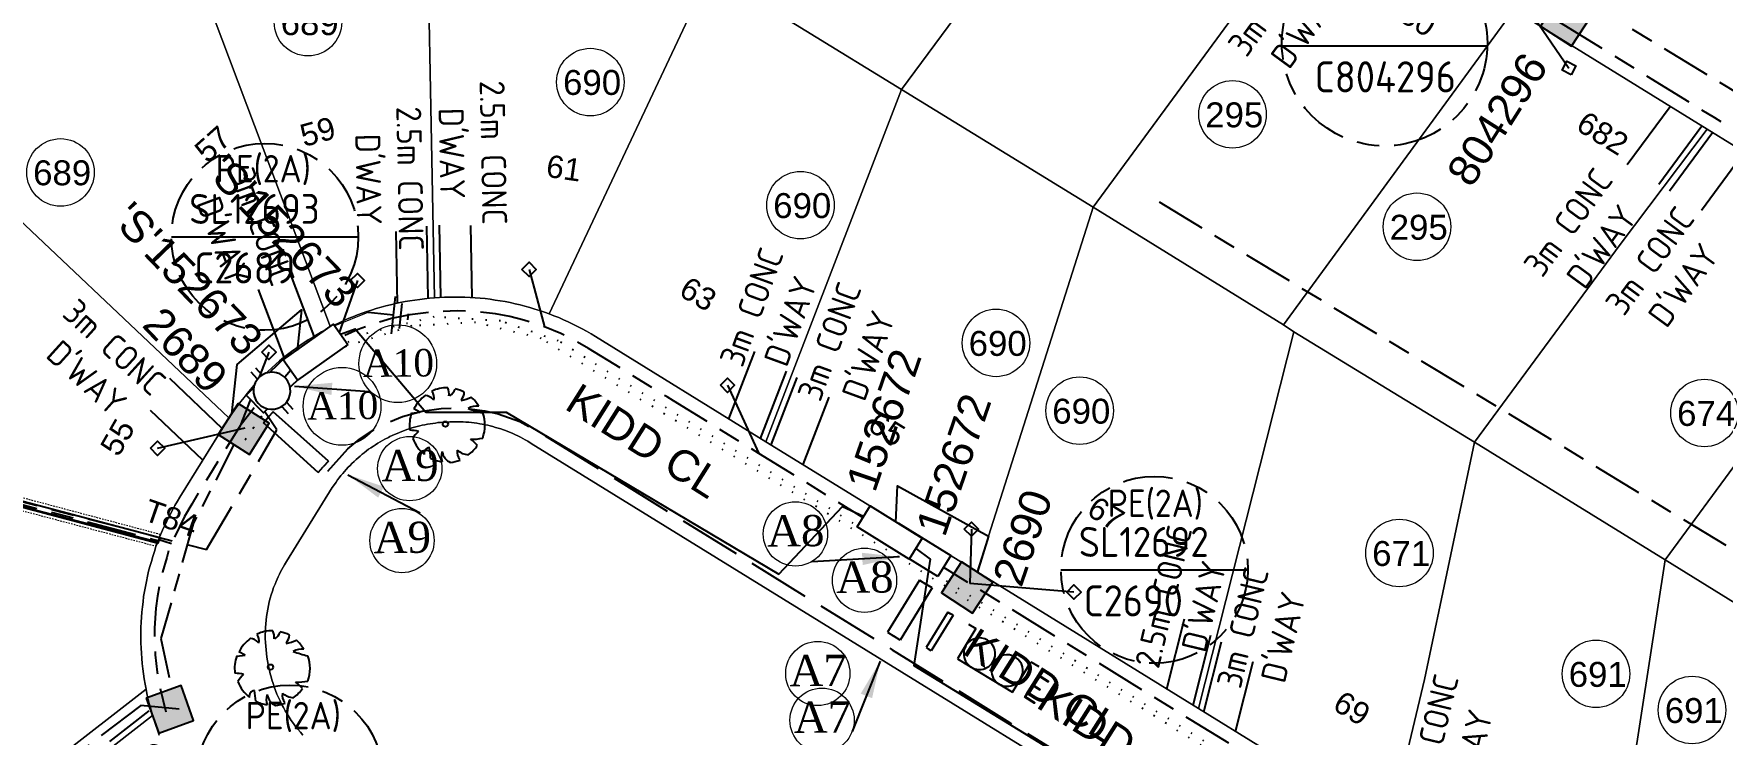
# Model space of a CAD drawing. Header units: metres. Extents: x 298351 to 299301, y 6265099 to 6266102.
# Drawn here: x 298678.4 to 298813.9, y 6265547.7 to 6265603.9 of the extents above; entities that cross this region are included whole.
import ezdxf
from ezdxf.enums import TextEntityAlignment as Align

# ---------------------------------------------------------------- set-up
doc = ezdxf.new("R2010")
doc.units = ezdxf.units.M
for name, pattern in [('Cable Exist UG', [8.2, 4, -1.2, 1.8, -1.2]), ('Cable Remove', [2, 0, -2]), ('HIDDEN', [0.375, 0.25, -0.125]), ('HIDDEN2', [0.1875, 0.125, -0.0625]), ('IE Trench LV', [6.5, 5, -1.5]), ('IECLCHAINA', [8.2, 4, -1.2, 1.8, -1.2])]:
    doc.linetypes.add(name, pattern=pattern)
doc.layers.get('0').update_dxf_attribs({"color": 6})
for name, color, linetype, lineweight in [('Cadastre Land Parcels_SP_EXT', 9, 'Continuous', 5), ('Cadastre Other Property_SP_EXT', 9, 'HIDDEN', 5), ('Cadastre Roads_SP_EXT', 9, 'Continuous', 5)]:
    doc.layers.add(name, color=color, linetype=linetype, lineweight=lineweight)
for name, color, linetype in [('Duct_SP_NEW', 2, 'Continuous'), ('Equip_LV_NEW', 2, 'Continuous'), ('Mains_HV_EXT', 7, 'Continuous'), ('Mains_LV_EXT', 7, 'Continuous'), ('Mains_LV_New_T8', 2, 'Continuous'), ('Mains_LV_NEW_T84', 2, 'Continuous'), ('Mains_SL_EXT', 7, 'Continuous'), ('Notes_HV_MISC', 7, 'Continuous'), ('Notes_LV_MISC', 7, 'Continuous'), ('NOTES_SL_EXT', 7, 'Continuous'), ('Notes_SL_MISC', 7, 'Continuous'), ('Notes_SP_EXT', 7, 'Continuous'), ('Notes_SP_MISC', 7, 'Continuous'), ('Services_SP_EXT', 7, 'Continuous'), ('SupportsUG_SP_LV_SL_EXT', 7, 'Continuous'), ('Trench_SP_NEW', 2, 'Continuous'), ('UG_Details_SP_MISC', 7, 'Continuous')]:
    doc.layers.add(name, color=color, linetype=linetype)
doc.layers.add('Features_HIDE', color=1, linetype='Continuous', plot=False)
doc.layers.get('0').freeze()
doc.layers.get('Features_HIDE').off()
doc.styles.add('COLUMN_LABEL', font='arial.ttf')
doc.styles.add('iecISOCP', font='isocp.shx')
doc.styles.add('iecNAME', font='times.ttf')
doc.styles.add('iecRoadName', font='arial.ttf', dxfattribs={"height": 3.5})
doc.styles.add('POLE_LABEL', font='arial.ttf')
doc.styles.get("Standard").update_dxf_attribs({"font": 'arial.ttf'})
doc.linetypes.add('IECLCABS1', pattern='A,7,-0.5,["/",Standard,S=1.5,R=0,X=0.2,Y=-0.7],-1.8', length=9.3)
doc.linetypes.add('IECLCABX1', pattern='A,7,-0.25,["x",Standard,S=2,R=0,X=0.2,Y=-0.8],-2.1', length=9.35)
doc.dimstyles.new('UGT1', dxfattribs={"dimtxt": 2.5, "dimasz": 2, "dimexe": 1.25, "dimexo": 0.625, "dimgap": 1, "dimtad": 1, "dimjust": 1, "dimlfac": 1000, "dimtxsty": 'iecISOCP', "dimblk1": 'M05', "dimblk2": 'NONE', "dimsah": 1, "dimcen": 0, "dimse1": 1, "dimse2": 1, "dimadec": 0, "dimazin": 0, "dimtfac": 1, "dimtmove": 0, "dimatfit": 3, "dimfxl": 1, "dimarcsym": 0})

# ---------------------------------------------------------------- blocks, each defined once
blk = doc.blocks.new('COLUMN_EXT')
blk.add_hatch(color=256).paths.add_polyline_path([(-1.49, 1.48), (-1.49, -1.49), (1.48, -1.49), (1.48, 1.48)])
blk.add_lwpolyline([(-1.49, -1.49), (1.48, -1.49), (1.48, 1.48), (-1.49, 1.48)], close=True)
for tag, height, style, flags, p in [('ASSET_NUM', 2.5, 'COLUMN_LABEL', 8, (2, 2)), ('STRUCTURE_PLANT_NUMBER', 0.2, 'POLE_LABEL', 9, (1.81, 0.03)), ('STREET_CODE', 0.2, 'COLUMN_LABEL', 9, (1.81, -0.2))]:
    blk.add_attdef(tag, text='', height=height, dxfattribs=dict(style=style, flags=flags)).set_placement(p, align=Align.MIDDLE_LEFT)
at = {"flags": 9}
for tag, p in [('COLUMN_TYPE', (1.81, -0.4)), ('OWNED_BY', (1.81, -0.6)), ('STATE', (1.81, -0.8)), ('USAGE', (1.81, -1)), ('LEGEND', (1.81, -1.2)), ('LOCATION', (1.81, -1.4)), ('STREETNAME', (1.81, -1.6)), ('SUBURB', (1.81, -1.8)), ('NOTES', (1.81, -2))]:
    blk.add_attdef(tag, text='', height=0.2, dxfattribs=at).set_placement(p, align=Align.MIDDLE_LEFT)
at = {"flags": 1}
blk.add_attdef('Z', (1.81, -2.35), '', height=0.2, dxfattribs=at)
blk = doc.blocks.new('CCP_EXT')
at = {"flags": 9}
for tag, p in [('LEGEND', (0, -1.4)), ('STATE', (0, -1.8)), ('LIFE_SUPPORT', (0, -1.6)), ('NOTES', (0, -2))]:
    blk.add_attdef(tag, text='', height=0.2, dxfattribs=at).set_placement(p, align=Align.MIDDLE_LEFT)
blk.add_wipeout([(0, 0.57), (0.57, 0), (0, -0.57), (-0.57, 0)])
blk.add_lwpolyline([(-0.57, 0), (0, 0.57), (0.57, 0), (0, -0.57), (-0.57, 0)])
at = {"flags": 1}
blk.add_attdef('Z', (0, 0), '', height=0.2, dxfattribs=at)
at = {"flags": 9}
for tag, p in [('CCP_TYPE', (0, 0)), ('CONSTRUCTED_VOLTAGE', (0, -0.2)), ('OPERATING_VOLTAGE', (0, -0.6)), ('ORIENTATION', (0, -0.8)), ('OWNED_BY', (0, -1)), ('NO_PHASES', (0, -0.4)), ('USAGE', (0, -1.2))]:
    blk.add_attdef(tag, text='', height=0.2, dxfattribs=at).set_placement(p, align=Align.MIDDLE_LEFT)
blk = doc.blocks.new('d2212')
at = {"layer": 'Notes_SP_EXT', "color": 1}
for p, q in [((298848.042, 6265874.283), (298848.502, 6265874.285)), ((298848.507, 6265874.285), (298848.511, 6265872.388)), ((298851.946, 6265873.521), (298851.942, 6265874.293)), ((298851.943, 6265874.293), (298852.443, 6265874.295)), ((298851.951, 6265872.396), (298851.946, 6265873.521)), ((298848.511, 6265872.384), (298851.951, 6265872.392))]:
    blk.add_line(p, q, dxfattribs=at)
for points in [[(298848.522, 6265873.233, 1), (298850.21, 6265873.23, 1)], [(298850.257, 6265873.233, 1), (298851.944, 6265873.23, 1)]]:
    blk.add_lwpolyline(points, format="xyb", close=True, dxfattribs=at)
at = {"layer": 'Notes_SP_MISC', "linetype": 'Continuous', "insert": (298852.94, 6265873.193), "char_height": 1.5, "width": 1.93709, "attachment_point": 5, "rotation": 358.65917, "style": 'iecISOCP'}
blk.add_mtext('E', dxfattribs=at)
blk = doc.blocks.new('PILLAR_NEW')
for tag, height, flags, p in [('ASSET_NUM', 2.5, 8, (2, 4)), ('STREET_CODE', 0.2, 9, (1.5, 2))]:
    blk.add_attdef(tag, text='', height=height, dxfattribs=dict(flags=flags)).set_placement(p, align=Align.MIDDLE_LEFT)
blk.add_wipeout([(-2.47, 0.99), (2.47, 0.99), (2.47, -0.99), (-2.47, -0.99)])
at = {"lineweight": -3}
blk.add_lwpolyline([(-2.47, 0.99), (2.47, 0.99), (2.47, -0.99), (-2.47, -0.99)], close=True, dxfattribs=at)
for tag, flags, p in [('OWNED_BY', 9, (1.5, 1.8)), ('OPERATED_BY', 9, (1.5, 1.6)), ('MAINTAINED_BY', 9, (1.5, 1.4)), ('STATE', 9, (1.5, 1.2)), ('SUPPORT_TYPE', 9, (1.5, 1)), ('SUBURB', 9, (1.5, 0.2)), ('STREETNAME', 9, (1.5, 0)), ('USAGE', 9, (1.5, 0.8)), ('LEGEND', 9, (1.5, 0.6)), ('PARENT', 9, (1.5, 0.4)), ('Z', 1, (1.5, -0.6)), ('LOCATION', 9, (1.5, -0.2)), ('NOTES', 9, (1.5, -0.4))]:
    blk.add_attdef(tag, text='', height=0.2, dxfattribs=dict(flags=flags)).set_placement(p, align=Align.MIDDLE_LEFT)
blk = doc.blocks.new('tre1')
at = {"color": 8}
for p, q in [((355.63, 363.12), (356.3, 363.2)), ((356.3, 363.2), (355.8, 363.46)), ((355.8, 363.46), (355.8, 363.46))]:
    blk.add_line(p, q, dxfattribs=at)
blk.add_circle((358.35, 362.23), 0.217, dxfattribs=at)
for centre, radius, start, end in [((358.5, 362.13), 2.99, 126.0751, 153.6245), ((356.53, 363.29), 1.27, 48.5203, 80.5151), ((358.5, 362.13), 3.02, 89.3321, 114.3856), ((356.7, 364.37), 0.737, 343.6555, 39.76), ((357.56, 364.65), 1.09, 352.0775, 26.6128), ((358.07, 365.45), 1.14, 304.1868, 338.5411), ((358.5, 362.13), 3.01, 62.8767, 77.7021), ((359, 364.81), 0.871, 315.8454, 359.7651), ((357.16, 373.04), 9.25, 285.4397, 290.7099), ((358.5, 362.13), 2.97, 31.4098, 49.4752), ((358.5, 362.13), 3.04, 160.8426, 187.275), ((360.88, 362.36), 1.32, 83.5323, 121.6544), ((363.98, 373.96), 11.14, 250.0865, 256.3451), ((358.5, 362.13), 3.03, 340.3307, 19.43), ((355.09, 356.77), 4.99, 77.3728, 85.4649), ((358.52, 359.28), 3.33, 134.7782, 147.3315), ((358.5, 362.13), 2.97, 200.8103, 231.4392), ((357.13, 359.86), 0.494, 97.741, 188.8107), ((350.89, 359.16), 6.28, 2.9465, 10.9238), ((360.22, 359.98), 0.927, 170.6314, 220.6278), ((360.39, 361.44), 1.7, 230.4582, 263.1093), ((358.5, 362.13), 2.91, 305.394, 326.2464), ((360.58, 364.74), 3.72, 266.7455, 282.0146), ((358.55, 358.53), 3.09, 39.6536, 53.993), ((358.5, 362.13), 2.96, 243.1498, 261.8356), ((359.26, 359.6), 1.25, 160.6009, 199.3991), ((359.12, 360.09), 1.01, 186.1912, 248.4952), ((358.5, 362.13), 2.99, 274.7236, 290.3277)]:
    blk.add_arc(centre, radius, start, end, dxfattribs=at)
blk = doc.blocks.new('_None')
blk = doc.blocks.new('M05')
blk.add_hatch(color=256).paths.add_polyline_path([(-2, 0), (-0.701, -0.75), (-0.701, 0.75)])
at = {"color": 1}
blk.add_lwpolyline([(-0.701, 0.75), (-0.701, -0.75), (-2, 0)], close=True, dxfattribs=at)
blk = doc.blocks.new('LV_UG_LINKS_OPEN_EXT')
for p, q in [((-0.25, 1.47), (-0.25, 2.22)), ((0.25, 1.47), (0.25, 2.22)), ((-0.25, -1.47), (-0.25, -2.22)), ((0.25, -1.47), (0.25, -2.22))]:
    blk.add_line(p, q)
at = {"flags": 9}
for tag, p in [('ACTUAL_STATUS', (0, 0)), ('CONSTRUCTED_VOLTAGE', (0, -0.2)), ('OPERATING_VOLTAGE', (0, -0.6)), ('ORIENTATION', (0, -0.8)), ('STATE', (0, -1)), ('SWITCH_TYPE', (0, -1.2)), ('NO_PHASES', (0, -0.4)), ('USAGE', (0, -1.4)), ('NOTES', (0, -1.6))]:
    blk.add_attdef(tag, text='', height=0.2, dxfattribs=at).set_placement(p, align=Align.MIDDLE_LEFT)
at = {"flags": 1}
blk.add_attdef('Z', (0, 0), '', height=0.2, dxfattribs=at)
blk.add_wipeout([(-0.25, 1.47), (-0.43, 1.43), (-0.61, 1.36), (-0.77, 1.28), (-0.93, 1.17), (-1.07, 1.05), (-1.19, 0.9), (-1.29, 0.75), (-1.38, 0.58), (-1.44, 0.4), (-1.48, 0.22), (-1.49, 0.03), (-1.49, -0.16), (-1.45, -0.34), (-1.4, -0.52), (-1.32, -0.69), (-1.23, -0.85), (-1.11, -1), (-0.98, -1.13), (-0.83, -1.24), (-0.66, -1.34), (-0.49, -1.41), (-0.31, -1.46), (-0.13, -1.49), (0.06, -1.49), (0.25, -1.47), (0.43, -1.43), (0.61, -1.36), (0.77, -1.28), (0.93, -1.17), (1.07, -1.05), (1.19, -0.9), (1.29, -0.75), (1.38, -0.58), (1.44, -0.4), (1.48, -0.22), (1.49, -0.03), (1.49, 0.16), (1.45, 0.34), (1.4, 0.52), (1.32, 0.69), (1.23, 0.85), (1.11, 1), (0.98, 1.13), (0.83, 1.24), (0.66, 1.34), (0.49, 1.41), (0.31, 1.46), (0.13, 1.49), (-0.06, 1.49)])
blk.add_lwpolyline([(0, -1.49, 1), (0, 1.49, 1)], format="xyb", close=True)
blk = doc.blocks.new('Earth')
for p, q in [((170.11, 339.38), (170.11, 341.42)), ((168.61, 339.38), (171.61, 339.38)), ((169.11, 338.78), (171.11, 338.78)), ((169.86, 338.18), (170.36, 338.18))]:
    blk.add_line(p, q)

msp = doc.modelspace()

# ---------------------------------------------------------------- linework, layer by layer
at = {"layer": 'Cadastre Land Parcels_SP_EXT', "linetype": 'Continuous'}
for points in [[(298766.69, 6265624.64), (298751.32, 6265634.11), (298732.69, 6265608.89), (298748.04, 6265599.43), (298766.69, 6265624.64)], [(298781.96, 6265615.22), (298766.69, 6265624.64), (298748.04, 6265599.43), (298763.43, 6265589.99), (298781.96, 6265615.22)], [(298797.2, 6265605.82), (298781.96, 6265615.22), (298763.43, 6265589.99), (298778.72, 6265580.54), (298797.2, 6265605.82)], [(298748.04, 6265599.43), (298732.69, 6265608.89), (298719.76, 6265581.43), (298720.15, 6265581.28), (298720.53, 6265581.13), (298720.92, 6265580.96), (298721.29, 6265580.79), (298721.67, 6265580.61), (298722.04, 6265580.42), (298722.41, 6265580.23), (298722.77, 6265580.03), (298723.13, 6265579.82), (298723.49, 6265579.61), (298737.17, 6265571.17), (298748.04, 6265599.43)], [(298805.75, 6265587.01), (298812.72, 6265596.25), (298797.2, 6265605.82), (298778.72, 6265580.54), (298779.54, 6265579.98), (298794.05, 6265571.14), (298805.75, 6265587.01)], [(298763.43, 6265589.99), (298748.04, 6265599.43), (298737.17, 6265571.17), (298754.12, 6265560.72), (298763.43, 6265589.99)], [(298827.89, 6265586.89), (298812.72, 6265596.25), (298805.75, 6265587.01), (298794.05, 6265571.14), (298809.36, 6265561.7), (298827.89, 6265586.89)], [(298688.49, 6265563.52), (298688.65, 6265563.89), (298688.81, 6265564.25), (298688.98, 6265564.62), (298689.15, 6265564.98), (298689.33, 6265565.33), (298689.52, 6265565.69), (298689.72, 6265566.04), (298689.92, 6265566.39), (298690.12, 6265566.73), (298693.7, 6265572.51), (298693.88, 6265572.8), (298694.06, 6265573.08), (298671.73, 6265594.16), (298668.56, 6265588.95), (298657.59, 6265571.17), (298688.35, 6265563.14), (298688.49, 6265563.52)], [(298779.54, 6265579.98), (298778.72, 6265580.54), (298763.43, 6265589.99), (298754.12, 6265560.72), (298771.89, 6265549.75), (298779.54, 6265579.98)], [(298843.16, 6265577.46), (298827.89, 6265586.89), (298809.36, 6265561.7), (298824.74, 6265552.17), (298843.16, 6265577.46)], [(298790.04, 6265552.1), (298794.05, 6265571.14), (298779.54, 6265579.98), (298771.89, 6265549.75), (298787.21, 6265540.3), (298790.04, 6265552.1)], [(298806.79, 6265545.05), (298809.36, 6265561.7), (298794.05, 6265571.14), (298790.04, 6265552.1), (298787.21, 6265540.3), (298798.9, 6265533.09), (298804.5, 6265529.63), (298806.79, 6265545.05)], [(298822.99, 6265535.15), (298824.74, 6265552.17), (298809.36, 6265561.7), (298806.79, 6265545.05), (298804.5, 6265529.63), (298816.77, 6265522.07), (298821.14, 6265519.37), (298822.99, 6265535.15)]]:
    msp.add_lwpolyline(points, close=True, dxfattribs=at)
for points in [[(298687.39, 6265619.71), (298702.21, 6265580.37), (298702.56, 6265580.55), (298702.56, 6265580.55), (298702.92, 6265580.72), (298703.28, 6265580.89), (298703.64, 6265581.05), (298704.01, 6265581.2), (298704.38, 6265581.34), (298704.75, 6265581.48), (298705.13, 6265581.61), (298705.5, 6265581.74), (298705.88, 6265581.86), (298706.27, 6265581.97), (298706.65, 6265582.07), (298707.03, 6265582.16), (298707.42, 6265582.25), (298707.81, 6265582.34), (298708.2, 6265582.41), (298708.59, 6265582.48), (298708.98, 6265582.54), (298709.38, 6265582.59), (298709.77, 6265582.64), (298710.17, 6265582.68), (298710.56, 6265582.71), (298709.79, 6265623.04)], [(298709.79, 6265623.04), (298710.56, 6265582.71), (298710.97, 6265582.74), (298711.37, 6265582.76), (298711.78, 6265582.77), (298712.19, 6265582.78), (298712.6, 6265582.77), (298713, 6265582.76), (298713.41, 6265582.74), (298713.82, 6265582.72), (298714.22, 6265582.69), (298714.63, 6265582.65), (298715.03, 6265582.6), (298715.43, 6265582.54), (298715.84, 6265582.48), (298716.24, 6265582.41), (298716.64, 6265582.33), (298717.03, 6265582.24), (298717.43, 6265582.15), (298717.82, 6265582.05), (298718.22, 6265581.94), (298718.61, 6265581.82), (298718.99, 6265581.7), (298719.38, 6265581.57), (298719.76, 6265581.43), (298732.69, 6265608.89)], [(298671.73, 6265594.16), (298694.06, 6265573.08), (298694.29, 6265573.42), (298694.29, 6265573.42), (298694.53, 6265573.76), (298694.77, 6265574.09), (298695.02, 6265574.41), (298695.27, 6265574.73), (298695.53, 6265575.05), (298695.8, 6265575.36), (298696.07, 6265575.67), (298696.35, 6265575.97), (298696.63, 6265576.26), (298696.92, 6265576.55), (298697.21, 6265576.84), (298697.51, 6265577.11), (298697.82, 6265577.39), (298698.13, 6265577.65), (298698.44, 6265577.92), (298698.76, 6265578.17), (298699.09, 6265578.42), (298699.42, 6265578.66), (298699.75, 6265578.9), (298700.09, 6265579.13), (298700.43, 6265579.35), (298700.78, 6265579.57), (298701.13, 6265579.78), (298701.49, 6265579.99), (298701.84, 6265580.18), (298702.21, 6265580.37), (298687.39, 6265619.71)], [(298793.97, 6265524.38), (298718.33, 6265571.04), (298718.05, 6265571.21), (298717.85, 6265571.33), (298717.66, 6265571.43), (298717.47, 6265571.53), (298717.26, 6265571.63), (298717.07, 6265571.73), (298716.86, 6265571.82), (298716.65, 6265571.91), (298716.44, 6265571.99), (298716.25, 6265572.07), (298716.1, 6265572.13), (298715.88, 6265572.2), (298715.68, 6265572.26), (298715.47, 6265572.32), (298715.25, 6265572.38), (298715.03, 6265572.44), (298714.83, 6265572.49), (298714.62, 6265572.53), (298714.39, 6265572.58), (298714.19, 6265572.61), (298713.97, 6265572.65), (298713.75, 6265572.68), (298713.54, 6265572.7), (298713.32, 6265572.73), (298713.08, 6265572.75), (298712.87, 6265572.76), (298712.66, 6265572.77), (298712.43, 6265572.77), (298712.22, 6265572.77), (298712, 6265572.77), (298711.78, 6265572.77), (298711.56, 6265572.75), (298711.35, 6265572.74), (298711.05, 6265572.72), (298710.84, 6265572.7), (298710.63, 6265572.67), (298710.42, 6265572.64), (298710.21, 6265572.61), (298710, 6265572.57), (298709.78, 6265572.53), (298709.58, 6265572.49), (298709.38, 6265572.44), (298709.16, 6265572.39), (298708.95, 6265572.33), (298708.75, 6265572.28), (298708.55, 6265572.21), (298708.35, 6265572.15), (298708.16, 6265572.08), (298707.95, 6265572), (298707.74, 6265571.92), (298707.55, 6265571.84), (298707.36, 6265571.76), (298707.16, 6265571.66), (298706.97, 6265571.58), (298706.86, 6265571.52), (298706.58, 6265571.37), (298706.38, 6265571.27), (298706.2, 6265571.16), (298706.01, 6265571.05), (298705.82, 6265570.93), (298705.65, 6265570.82), (298705.45, 6265570.68), (298705.27, 6265570.56), (298705.1, 6265570.43), (298704.92, 6265570.29), (298704.76, 6265570.16), (298704.58, 6265570.02), (298704.42, 6265569.87), (298704.26, 6265569.73), (298704.1, 6265569.58), (298703.93, 6265569.42), (298703.78, 6265569.27), (298703.63, 6265569.12), (298703.48, 6265568.95), (298703.34, 6265568.79), (298703.19, 6265568.62), (298703.05, 6265568.45), (298702.91, 6265568.27), (298702.78, 6265568.1), (298702.66, 6265567.93), (298702.53, 6265567.75), (298702.35, 6265567.49), (298698.68, 6265561.55), (298698.52, 6265561.29), (298698.41, 6265561.1), (298698.31, 6265560.91), (298698.21, 6265560.72), (298698.11, 6265560.53), (298698.01, 6265560.34), (298697.92, 6265560.14), (298697.84, 6265559.94), (298697.76, 6265559.75), (298697.64, 6265559.46), (298697.55, 6265559.18), (298697.46, 6265558.89), (298697.38, 6265558.61), (298697.3, 6265558.32), (298697.24, 6265558.03), (298697.18, 6265557.74), (298697.13, 6265557.44), (298697.08, 6265557.15), (298697.05, 6265556.85), (298697.02, 6265556.56), (298697, 6265556.26), (298696.99, 6265555.96), (298696.98, 6265555.66), (298696.98, 6265555.37), (298696.99, 6265555.07), (298697.01, 6265554.77), (298697.04, 6265554.47), (298697.07, 6265554.18), (298697.11, 6265553.88), (298697.16, 6265553.59), (298697.21, 6265553.3), (298697.26, 6265553.05), (298697.31, 6265552.8), (298697.37, 6265552.55), (298697.44, 6265552.3), (298697.51, 6265552.06), (298697.6, 6265551.77), (298697.7, 6265551.49), (298697.8, 6265551.2), (298697.91, 6265550.92), (298698.03, 6265550.65), (298698.16, 6265550.38), (298698.29, 6265550.11), (298698.43, 6265549.84), (298698.58, 6265549.58), (298698.73, 6265549.32), (298698.89, 6265549.06), (298699.06, 6265548.81), (298699.23, 6265548.57), (298699.41, 6265548.33), (298699.6, 6265548.09), (298699.79, 6265547.86), (298699.99, 6265547.63)], [(298665.4, 6265534.22), (298687.41, 6265551.32), (298687.33, 6265551.72), (298687.26, 6265552.13), (298687.2, 6265552.54), (298687.14, 6265552.95), (298687.1, 6265553.37), (298687.06, 6265553.78), (298687.03, 6265554.19), (298687, 6265554.6), (298686.99, 6265555.02), (298686.98, 6265555.43), (298686.98, 6265555.85), (298686.99, 6265556.26), (298687.01, 6265556.68), (298687.03, 6265557.09), (298687.07, 6265557.5), (298687.11, 6265557.92), (298687.16, 6265558.33), (298687.21, 6265558.74), (298687.28, 6265559.15), (298687.35, 6265559.56), (298687.43, 6265559.96), (298687.52, 6265560.37), (298687.61, 6265560.77), (298687.71, 6265561.17), (298687.83, 6265561.57), (298687.94, 6265561.97), (298688.07, 6265562.36), (298688.2, 6265562.75), (298688.35, 6265563.14), (298657.59, 6265571.17)], [(298734.59, 6265459.82), (298737.07, 6265475.81), (298722.64, 6265484.71), (298706.93, 6265494.4), (298691.66, 6265503.82), (298676.22, 6265513.35), (298668.32, 6265518.22), (298667.47, 6265533.28), (298687.93, 6265549.19), (298687.83, 6265549.54), (298687.73, 6265549.89), (298687.64, 6265550.25), (298687.56, 6265550.6), (298687.48, 6265550.96), (298687.41, 6265551.32), (298665.4, 6265534.22), (298666.38, 6265517.07), (298731.47, 6265476.9), (298734.26, 6265470.85), (298716.77, 6265358.31)], [(298688.46, 6265547.63), (298688.32, 6265548.01), (298688.18, 6265548.4), (298688.05, 6265548.79), (298687.93, 6265549.19), (298667.47, 6265533.28)]]:
    msp.add_lwpolyline(points, dxfattribs=at)
at = {"layer": 'Cadastre Land Parcels_SP_EXT'}
for centre in [(298700.4, 6265604.84), (298723.07, 6265600.03), (298774.62, 6265597.44), (298680.54, 6265592.78), (298739.94, 6265590.15), (298789.43, 6265588.42), (298755.64, 6265579.1), (298762.35, 6265573.66), (298812.51, 6265573.48), (298788.02, 6265562.24), (298803.8, 6265552.54), (298811.51, 6265549.64)]:
    msp.add_circle(centre, 2.71, dxfattribs=at)
at = {"layer": 'Duct_SP_NEW'}
for p, q in [((298696.82, 6265572.69), (298697.22, 6265573.14)), ((298697.62, 6265573.58), (298697.22, 6265573.14)), ((298702.04, 6265569.6), (298697.62, 6265573.58)), ((298701.23, 6265568.71), (298696.82, 6265572.69)), ((298701.23, 6265568.71), (298701.63, 6265569.15)), ((298702.04, 6265569.6), (298701.63, 6265569.15)), ((298750.52, 6265559.44), (298747.94, 6265555.25)), ((298746.92, 6265555.88), (298747.43, 6265555.56)), ((298747.94, 6265555.25), (298747.43, 6265555.56))]:
    msp.add_line(p, q, dxfattribs=at)
at = {"layer": 'Mains_SL_EXT', "linetype": 'Cable Exist UG'}
msp.add_lwpolyline([(298690.06, 6265549.71), (298686.98, 6265550), (298668.7, 6265536.14), (298666.84, 6265532.98)], dxfattribs=at)
at = {"layer": 'Notes_HV_MISC', "linetype": 'Cable Exist UG'}
msp.add_lwpolyline([(298768.73, 6265590.42), (298846.02, 6265543.6)], dxfattribs=at)
at = {"layer": 'Notes_LV_MISC', "lineweight": 0}
for centre in [(298708.57, 6265569.01), (298741.33, 6265552.57)]:
    msp.add_circle(centre, 2.58, dxfattribs=at)
at = {"layer": 'Notes_SL_MISC', "color": 7, "linetype": 'Continuous'}
for p, q in [((298778.66, 6265602.93), (298795.03, 6265602.93)), ((298760.85, 6265560.89), (298775.85, 6265560.89))]:
    msp.add_line(p, q, dxfattribs=at)
at = {"layer": 'Notes_SL_MISC', "color": 7, "linetype": 'IECLCHAINA'}
for centre, radius in [((298786.83, 6265603.16), 8.25), ((298698.95, 6265544.14), 7.5)]:
    msp.add_circle(centre, radius, dxfattribs=at)
at = {"layer": 'Notes_SP_EXT', "color": 7}
for p, q in [((298806.3, 6265593.41), (298809.74, 6265598.08)), ((298808.85, 6265591.84), (298812.29, 6265596.51)), ((298809.7, 6265591.31), (298813.14, 6265595.98)), ((298812.26, 6265589.74), (298815.7, 6265594.41)), ((298707.6, 6265582.25), (298707.48, 6265588.04)), ((298710.06, 6265582.68), (298709.94, 6265588.47)), ((298711.07, 6265582.74), (298710.95, 6265588.54)), ((298713.59, 6265582.73), (298713.47, 6265588.53)), ((298700.9, 6265579.64), (298698.84, 6265585.06)), ((298736.74, 6265571.43), (298738.83, 6265576.84)), ((298693.52, 6265572.24), (298689.32, 6265576.24)), ((298737.59, 6265570.91), (298739.68, 6265576.32)), ((298740.15, 6265569.33), (298742.23, 6265574.74)), ((298769.34, 6265551.33), (298770.76, 6265556.95)), ((298771.46, 6265550.02), (298772.89, 6265555.64)), ((298772.32, 6265549.49), (298773.74, 6265555.11)), ((298774.87, 6265547.92), (298776.29, 6265553.54))]:
    msp.add_line(p, q, dxfattribs=at)
at = {"layer": 'Notes_SP_EXT', "lineweight": 0}
for centre, radius in [((298707.61, 6265577.43), 3.12), ((298739.53, 6265563.77), 2.58), ((298707.95, 6265563.24), 2.58), ((298741.67, 6265548.82), 2.58)]:
    msp.add_circle(centre, radius, dxfattribs=at)
at = {"layer": 'UG_Details_SP_MISC'}
for p, q in [((298688.5, 6265563.45), (298688.44, 6265563.22)), ((298688.38, 6265562.99), (298688.44, 6265563.22)), ((298751.78, 6265557.5), (298750.02, 6265554.65)), ((298752.19, 6265557.25), (298750.43, 6265554.4)), ((298751.78, 6265557.5), (298751.98, 6265557.37)), ((298752.19, 6265557.25), (298751.98, 6265557.37)), ((298750.02, 6265554.65), (298750.22, 6265554.53)), ((298750.43, 6265554.4), (298750.22, 6265554.53))]:
    msp.add_line(p, q, dxfattribs=at)
at = {"layer": 'UG_Details_SP_MISC', "color": 7, "linetype": 'Cable Exist UG', "flags": 128}
for points in [[(298688.42, 6265563.33), (298689.45, 6265563)], [(298687.62, 6265549.58), (298677.39, 6265541.63), (298666.95, 6265533.51), (298667.76, 6265519.67)]]:
    msp.add_lwpolyline(points, dxfattribs=at)

# ---------------------------------------------------------------- block references
at = {"layer": 'Features_HIDE', "color": 7, "linetype": 'Cable Exist UG', "xscale": 1.5, "yscale": 1.5, "zscale": 1.5, "rotation": 328.7051916432081}
msp.add_blockref('d2212', (-4966432.15, -1532932.09), dxfattribs=at)
at = {"layer": 'Notes_SP_MISC', "lineweight": 0, "xscale": 0.9974999999976717, "yscale": 0.9974999999976717, "zscale": 0.9974999999976717}
for p in [(298353.98, 6265211.26), (298339.94, 6265191.76)]:
    msp.add_blockref('tre1', p, dxfattribs=at)
at = {"layer": 'SupportsUG_SP_LV_SL_EXT'}
ref = msp.add_blockref('COLUMN_EXT', (298801.41, 6265604.97), dxfattribs=dict(at, rotation=327.1410794416843))
ref.add_attrib('ASSET_NUM', '804296', dxfattribs={"layer": '0', "height": 2.5, "rotation": 57.6298, "style": 'COLUMN_LABEL'}).set_placement((298798.98, 6265601.97), align=Align.MIDDLE_RIGHT)
ref = msp.add_blockref('COLUMN_EXT', (298695.25, 6265572.19), dxfattribs=dict(at, rotation=237.4795055201471))
ref.add_attrib('ASSET_NUM', '2689', dxfattribs={"layer": '0', "height": 2.5, "rotation": 313.63, "style": 'COLUMN_LABEL'}).set_placement((298694.16, 6265576.58), align=Align.TOP_RIGHT)
ref = msp.add_blockref('COLUMN_EXT', (298753.31, 6265559.47), dxfattribs=dict(at, rotation=147.0723310996908))
ref.add_attrib('ASSET_NUM', '2690', dxfattribs={"layer": '0', "height": 2.5, "rotation": 70.8662, "style": 'COLUMN_LABEL'}).set_placement((298755.31, 6265560.22), align=Align.TOP_LEFT)
ref = msp.add_blockref('COLUMN_EXT', (298689.33, 6265549.69), dxfattribs=dict(at, rotation=289.9441139620089))
ref.add_attrib('ASSET_NUM', '237290', dxfattribs={"layer": '0', "height": 2.5, "rotation": 36.3044, "style": 'COLUMN_LABEL'}).set_placement((298688.38, 6265547.3), align=Align.TOP_RIGHT)

# ---------------------------------------------------------------- texts
at = {"layer": 'Cadastre Land Parcels_SP_EXT'}
for s, rotation, p in [('680', 328.3, (298786.66, 6265605.77)), ('59', 15.62, (298700.08, 6265594.81)), ('682', 328.3, (298802.08, 6265596.26)), ('57', 41.85, (298692.32, 6265593.45)), ('61', 351.69, (298719.44, 6265592.44)), ('63', 329.5, (298730.07, 6265582.96)), ('55', 60.1, (298685.19, 6265569.87)), ('65', 328.4, (298745.21, 6265572.16)), ('67', 328.4, (298762.81, 6265565.36)), ('69', 328.4, (298782.55, 6265549.75))]:
    msp.add_text(s, height=1.8, rotation=rotation, dxfattribs=at).set_placement(p)
for s, p in [('689', (298698.21, 6265603.8)), ('690', (298720.88, 6265599)), ('295', (298772.43, 6265596.4)), ('689', (298678.34, 6265591.75)), ('690', (298737.75, 6265589.12)), ('295', (298787.24, 6265587.38)), ('690', (298753.44, 6265578.06)), ('690', (298760.15, 6265572.62)), ('674', (298810.31, 6265572.44)), ('671', (298785.83, 6265561.2)), ('691', (298801.61, 6265551.5)), ('691', (298809.32, 6265548.6))]:
    msp.add_text(s, height=2, dxfattribs=at).set_placement(p)
at = {"layer": 'Cadastre Roads_SP_EXT', "color": 1}
for s, rotation, p in [('LUXFORD RD', 328.142, (298809.91, 6265612.75)), ('KIDD CL', 327.7136, (298720.9, 6265573.86))]:
    msp.add_text(s, height=2.5, rotation=rotation, dxfattribs=at).set_placement(p)
at = {"layer": 'Mains_LV_EXT'}
msp.add_text('T84', height=1.8, rotation=340.7334, dxfattribs=at).set_placement((298687.08, 6265564.91))
at = {"layer": 'Notes_LV_MISC', "style": 'iecNAME'}
for s, p in [('A9', (298706.3, 6265567.99)), ('A7', (298739.06, 6265551.54))]:
    msp.add_text(s, height=2.5, rotation=0.5671, dxfattribs=at).set_placement(p)
at = {"layer": 'Notes_LV_MISC', "color": 1}
msp.add_text('KIDD CL', height=2.5, rotation=327.7136, dxfattribs=at).set_placement((298752.83, 6265554.22))
at = {"layer": 'NOTES_SL_EXT', "char_height": 2.2, "width": 5.0547, "attachment_point": 1, "style": 'iecRoadName'}
for insert in [(298764.6, 6265567.33), (298695.4, 6265550.29)]:
    msp.add_mtext('{\\Fisocp|c0;PE(2A)}', dxfattribs=dict(at, insert=insert))
at = {"layer": 'Notes_SL_MISC', "color": 1}
msp.add_text('KIDD CL', height=2.5, rotation=327.7136, dxfattribs=at).set_placement((298758.75, 6265549.91))
at = {"layer": 'Notes_SL_MISC', "width": 13.6426, "attachment_point": 1, "style": 'iecRoadName'}
for s, insert, char_height in [('{\\Fisocp|c0;C804296}', (298781.21, 6265601.7), 2.5), ('{\\Fisocp|c0;SL12692}', (298762.28, 6265564.33), 2.4)]:
    msp.add_mtext(s, dxfattribs=dict(at, insert=insert, char_height=char_height))
at = {"layer": 'Notes_SP_EXT', "style": 'iecNAME'}
for s, height, p in [('A10', 2.2, (298704.81, 6265576.36)), ('A9', 2.5, (298705.68, 6265562.22)), ('A8', 2.5, (298737.26, 6265562.75)), ('A7', 2.5, (298739.4, 6265547.8))]:
    msp.add_text(s, height=height, rotation=0.5671, dxfattribs=at).set_placement(p)
at = {"layer": 'Notes_SP_EXT', "lineweight": 0, "char_height": 2, "width": 15.0675, "attachment_point": 5, "style": 'iecISOCP'}
for s, insert, rotation in [("3m CONC D'WAY", (298779.17, 6265605.48), 53.8084), ("2.5m CONC D'WAY", (298713.62, 6265594.34), 271.0512), ("2.5m CONC D'WAY", (298706.93, 6265592.26), 271.0512), ("3m CONC D'WAY", (298695.18, 6265587.85), 290.3965), ("3m CONC D'WAY", (298802.91, 6265587.8), 53.8084), ("3m CONC D'WAY", (298809.47, 6265584.71), 53.8084), ("3m CONC D'WAY", (298737.58, 6265581.41), 69.9434), ("3m CONC D'WAY", (298743.83, 6265578.65), 69.9434), ("3m CONC D'WAY", (298683.75, 6265577.52), 317.8139), ("2.5m CONC D'WAY", (298770.7, 6265558.34), 76.479), ("3m CONC D'WAY", (298777.07, 6265555.87), 76.479), ("2.5m CONC D'WAY", (298792.1, 6265546.42), 76.479)]:
    msp.add_mtext(s, dxfattribs=dict(at, insert=insert, rotation=rotation))

# ---------------------------------------------------------------- leaders
at = {"layer": 'Notes_SP_EXT', "lineweight": 0}
for points in [[(298703.61, 6265568.52), (298709.42, 6265565.46)], [(298746.34, 6265553.56), (298744.1, 6265547.92)]]:
    msp.add_leader(points, dimstyle='UGT1', override={"dimasz": 3, "dimgap": 1, "dimtad": 0}, dxfattribs=at)

# ---------------------------------------------------------------- next in the draw order: block references
at = {"layer": 'Services_SP_EXT', "rotation": 108.2974903809741}
msp.add_blockref('CCP_EXT', (298801.63, 6265601.16), dxfattribs=at)
at = {"layer": 'Services_SP_EXT'}
for p in [(298718.15, 6265585), (298704.37, 6265584.11), (298697.27, 6265578.35), (298734.08, 6265575.7), (298688.33, 6265570.64), (298753.66, 6265564.15), (298761.89, 6265559.11)]:
    msp.add_blockref('CCP_EXT', p, dxfattribs=at)

# ---------------------------------------------------------------- next in the draw order: linework, layer by layer
at = {"layer": 'Cadastre Other Property_SP_EXT', "linetype": 'HIDDEN2'}
msp.add_lwpolyline([(298688.18, 6265562.8), (298688.56, 6265563.72), (298659.04, 6265571.56), (298634.51, 6265593.58), (298633.96, 6265592.71), (298658.55, 6265570.65), (298688.18, 6265562.8)], close=True, dxfattribs=at)
at = {"layer": 'Cadastre Roads_SP_EXT', "linetype": 'Continuous'}
for points in [[(298688.62, 6265672.78), (298700.62, 6265665.37), (298720.67, 6265653.01), (298735.99, 6265643.56), (298751.32, 6265634.11), (298766.69, 6265624.64), (298781.96, 6265615.22), (298797.2, 6265605.82), (298812.72, 6265596.25), (298827.89, 6265586.89)], [(298787.21, 6265540.3), (298771.89, 6265549.75), (298754.12, 6265560.72), (298737.17, 6265571.17), (298723.49, 6265579.61), (298723.13, 6265579.82), (298722.77, 6265580.03), (298722.41, 6265580.23), (298722.04, 6265580.42), (298721.67, 6265580.61), (298721.29, 6265580.79), (298720.92, 6265580.96), (298720.53, 6265581.13), (298720.15, 6265581.28), (298719.76, 6265581.43), (298719.38, 6265581.57), (298718.99, 6265581.7), (298718.61, 6265581.82), (298718.22, 6265581.94), (298717.82, 6265582.05), (298717.43, 6265582.15), (298717.03, 6265582.24), (298716.64, 6265582.33), (298716.24, 6265582.41), (298715.84, 6265582.48), (298715.43, 6265582.54), (298715.03, 6265582.6), (298714.63, 6265582.65), (298714.22, 6265582.69), (298713.82, 6265582.72), (298713.41, 6265582.74), (298713, 6265582.76), (298712.6, 6265582.77), (298712.19, 6265582.78), (298711.78, 6265582.77), (298711.37, 6265582.76), (298710.97, 6265582.74), (298710.56, 6265582.71), (298710.17, 6265582.68), (298709.77, 6265582.64), (298709.38, 6265582.59), (298708.98, 6265582.54), (298708.59, 6265582.48), (298708.2, 6265582.41), (298707.81, 6265582.34), (298707.42, 6265582.25), (298707.03, 6265582.16), (298706.65, 6265582.07), (298706.27, 6265581.97), (298705.88, 6265581.86), (298705.5, 6265581.74), (298705.13, 6265581.61), (298704.75, 6265581.48), (298704.38, 6265581.34), (298704.01, 6265581.2), (298703.64, 6265581.05), (298703.28, 6265580.89), (298702.92, 6265580.72), (298702.56, 6265580.55), (298702.21, 6265580.37), (298701.84, 6265580.18), (298701.49, 6265579.99), (298701.13, 6265579.78), (298700.78, 6265579.57), (298700.43, 6265579.35), (298700.09, 6265579.13), (298699.75, 6265578.9), (298699.42, 6265578.66), (298699.09, 6265578.42), (298698.76, 6265578.17), (298698.44, 6265577.92), (298698.13, 6265577.65), (298697.82, 6265577.39), (298697.51, 6265577.11), (298697.21, 6265576.84), (298696.92, 6265576.55), (298696.63, 6265576.26), (298696.35, 6265575.97), (298696.07, 6265575.67), (298695.8, 6265575.36), (298695.53, 6265575.05), (298695.27, 6265574.73), (298695.02, 6265574.41), (298694.77, 6265574.09), (298694.53, 6265573.76), (298694.29, 6265573.42), (298694.06, 6265573.08), (298693.88, 6265572.8), (298693.7, 6265572.51), (298690.12, 6265566.73), (298689.92, 6265566.39), (298689.72, 6265566.04), (298689.52, 6265565.69), (298689.33, 6265565.33), (298689.15, 6265564.98), (298688.98, 6265564.62), (298688.81, 6265564.25), (298688.65, 6265563.89), (298688.49, 6265563.52), (298688.35, 6265563.14), (298688.2, 6265562.75), (298688.07, 6265562.36), (298687.94, 6265561.97), (298687.83, 6265561.57), (298687.71, 6265561.17), (298687.61, 6265560.77), (298687.52, 6265560.37), (298687.43, 6265559.96), (298687.35, 6265559.56), (298687.28, 6265559.15), (298687.21, 6265558.74), (298687.16, 6265558.33), (298687.11, 6265557.92), (298687.07, 6265557.5), (298687.03, 6265557.09), (298687.01, 6265556.68), (298686.99, 6265556.26), (298686.98, 6265555.85), (298686.98, 6265555.43), (298686.99, 6265555.02), (298687, 6265554.6), (298687.03, 6265554.19), (298687.06, 6265553.78), (298687.1, 6265553.37), (298687.14, 6265552.95), (298687.2, 6265552.54), (298687.26, 6265552.13), (298687.33, 6265551.72), (298687.41, 6265551.32), (298687.48, 6265550.96), (298687.56, 6265550.6), (298687.64, 6265550.25), (298687.73, 6265549.89), (298687.83, 6265549.54), (298687.93, 6265549.19), (298688.05, 6265548.79), (298688.18, 6265548.4), (298688.32, 6265548.01), (298688.46, 6265547.63)], [(298699.99, 6265547.63), (298699.79, 6265547.86), (298699.6, 6265548.09), (298699.41, 6265548.33), (298699.23, 6265548.57), (298699.06, 6265548.81), (298698.89, 6265549.06), (298698.73, 6265549.32), (298698.58, 6265549.58), (298698.43, 6265549.84), (298698.29, 6265550.11), (298698.16, 6265550.38), (298698.03, 6265550.65), (298697.91, 6265550.92), (298697.8, 6265551.2), (298697.7, 6265551.49), (298697.6, 6265551.77), (298697.51, 6265552.06), (298697.44, 6265552.3), (298697.37, 6265552.55), (298697.31, 6265552.8), (298697.26, 6265553.05), (298697.21, 6265553.3), (298697.16, 6265553.59), (298697.11, 6265553.88), (298697.07, 6265554.18), (298697.04, 6265554.47), (298697.01, 6265554.77), (298696.99, 6265555.07), (298696.98, 6265555.37), (298696.98, 6265555.66), (298696.99, 6265555.96), (298697, 6265556.26), (298697.02, 6265556.56), (298697.05, 6265556.85), (298697.08, 6265557.15), (298697.13, 6265557.44), (298697.18, 6265557.74), (298697.24, 6265558.03), (298697.3, 6265558.32), (298697.38, 6265558.61), (298697.46, 6265558.89), (298697.55, 6265559.18), (298697.64, 6265559.46), (298697.76, 6265559.75), (298697.84, 6265559.94), (298697.92, 6265560.14), (298698.01, 6265560.34), (298698.11, 6265560.53), (298698.21, 6265560.72), (298698.31, 6265560.91), (298698.41, 6265561.1), (298698.52, 6265561.29), (298698.68, 6265561.55), (298702.35, 6265567.49), (298702.53, 6265567.75), (298702.66, 6265567.93), (298702.78, 6265568.1), (298702.91, 6265568.27), (298703.05, 6265568.45), (298703.19, 6265568.62), (298703.34, 6265568.79), (298703.48, 6265568.95), (298703.63, 6265569.12), (298703.78, 6265569.27), (298703.93, 6265569.42), (298704.1, 6265569.58), (298704.26, 6265569.73), (298704.42, 6265569.87), (298704.58, 6265570.02), (298704.76, 6265570.16), (298704.92, 6265570.29), (298705.1, 6265570.43), (298705.27, 6265570.56), (298705.45, 6265570.68), (298705.65, 6265570.82), (298705.82, 6265570.93), (298706.01, 6265571.05), (298706.2, 6265571.16), (298706.38, 6265571.27), (298706.58, 6265571.37), (298706.86, 6265571.52), (298706.97, 6265571.58), (298707.16, 6265571.66), (298707.36, 6265571.76), (298707.55, 6265571.84), (298707.74, 6265571.92), (298707.95, 6265572), (298708.16, 6265572.08), (298708.35, 6265572.15), (298708.55, 6265572.21), (298708.75, 6265572.28), (298708.95, 6265572.33), (298709.16, 6265572.39), (298709.38, 6265572.44), (298709.58, 6265572.49), (298709.78, 6265572.53), (298710, 6265572.57), (298710.21, 6265572.61), (298710.42, 6265572.64), (298710.63, 6265572.67), (298710.84, 6265572.7), (298711.05, 6265572.72), (298711.35, 6265572.74), (298711.56, 6265572.75), (298711.78, 6265572.77), (298712, 6265572.77), (298712.22, 6265572.77), (298712.43, 6265572.77), (298712.66, 6265572.77), (298712.87, 6265572.76), (298713.08, 6265572.75), (298713.32, 6265572.73), (298713.54, 6265572.7), (298713.75, 6265572.68), (298713.97, 6265572.65), (298714.19, 6265572.61), (298714.39, 6265572.58), (298714.62, 6265572.53), (298714.83, 6265572.49), (298715.03, 6265572.44), (298715.25, 6265572.38), (298715.47, 6265572.32), (298715.68, 6265572.26), (298715.88, 6265572.2), (298716.1, 6265572.13), (298716.25, 6265572.07), (298716.44, 6265571.99), (298716.65, 6265571.91), (298716.86, 6265571.82), (298717.07, 6265571.73), (298717.26, 6265571.63), (298717.47, 6265571.53), (298717.66, 6265571.43), (298717.85, 6265571.33), (298718.05, 6265571.21), (298718.33, 6265571.04), (298793.97, 6265524.38)]]:
    msp.add_lwpolyline(points, dxfattribs=at)
at = {"layer": 'Mains_HV_EXT', "linetype": 'Cable Exist UG'}
msp.add_lwpolyline([(298774.2, 6265623.96), (298854.15, 6265575.54)], dxfattribs=at)
at = {"layer": 'Mains_LV_EXT', "linetype": 'Cable Remove', "ltscale": 0.5}
for points in [[(298747.81, 6265561.92), (298719.13, 6265579.45), (298713.86, 6265580.74), (298708.74, 6265580.46), (298703.15, 6265578.72), (298699.38, 6265576.6), (298697.31, 6265574.08), (298695.25, 6265571.17)], [(298808.55, 6265524.18), (298747.81, 6265561.92)]]:
    msp.add_lwpolyline(points, dxfattribs=at)
at = {"layer": 'Mains_SL_EXT', "linetype": 'Cable Remove', "ltscale": 0.5}
for points in [[(298747.91, 6265562.33), (298720.5, 6265579.26), (298715.86, 6265580.86), (298710.54, 6265581.19), (298704.65, 6265579.75), (298700.69, 6265577.49), (298697.98, 6265575.03), (298695.25, 6265571.17)], [(298808.76, 6265524.55), (298747.91, 6265562.33)]]:
    msp.add_lwpolyline(points, dxfattribs=at)
at = {"layer": 'Notes_LV_MISC', "linetype": 'Cable Exist UG'}
msp.add_lwpolyline([(298623.08, 6265599.92), (298624.5, 6265600.02), (298633.61, 6265594.81), (298634.48, 6265593.02), (298658.92, 6265571.17), (298692.27, 6265562.51), (298697.91, 6265572.12), (298696.5, 6265574.2)], dxfattribs=at)
at = {"layer": 'Notes_SL_MISC', "linetype": 'Cable Exist UG', "ltscale": 0.8}
msp.add_lwpolyline([(298694.46, 6265570.94), (298691.18, 6265564.57), (298691.18, 6265564.57), (298688.6, 6265555.37), (298689.4, 6265551.5)], dxfattribs=at)
at = {"layer": 'Notes_SL_MISC', "color": 7, "linetype": 'IECLCHAINA'}
msp.add_circle((298768.35, 6265560.89), 7.5, dxfattribs=at)
at = {"layer": 'Notes_SP_EXT', "color": 7}
for p, q in [((298698.5, 6265577.96), (298696.44, 6265583.38)), ((298734.19, 6265573.01), (298736.27, 6265578.42)), ((298691.95, 6265569.69), (298687.75, 6265573.68))]:
    msp.add_line(p, q, dxfattribs=at)
at = {"layer": 'Services_SP_EXT'}
for points in [[(298797.78, 6265606.76), (298801.63, 6265601.16)], [(298718.15, 6265585), (298719.38, 6265580.4)], [(298704.37, 6265584.11), (298702.73, 6265579.4)], [(298697.27, 6265578.35), (298694.97, 6265572.45)], [(298734.08, 6265575.7), (298736.59, 6265570.23)], [(298688.33, 6265570.64), (298695.37, 6265572.28)], [(298753.66, 6265564.15), (298753.54, 6265559.78)], [(298761.89, 6265559.11), (298753.54, 6265559.78)]]:
    msp.add_lwpolyline(points, dxfattribs=at)
at = {"layer": 'Trench_SP_NEW', "color": 4, "linetype": 'IE Trench LV', "flags": 128}
msp.add_lwpolyline([(298702, 6265568.82), (298703.59, 6265570.61), (298704.53, 6265571.38), (298705.63, 6265572.1), (298706.59, 6265572.62), (298707.99, 6265573.19), (298709.56, 6265573.61), (298711.1, 6265573.83), (298712.1, 6265573.87), (298713.29, 6265573.83), (298714.59, 6265573.66), (298715.68, 6265573.41), (298717.41, 6265572.78), (298718.88, 6265571.99), (298747.29, 6265554.48), (298756.73, 6265548.64), (298794.55, 6265525.32)], dxfattribs=at)
at = {"layer": 'UG_Details_SP_MISC'}
for p, q in [((298688.38, 6265562.99), (298658.67, 6265570.89)), ((298688.5, 6265563.45), (298658.91, 6265571.32))]:
    msp.add_line(p, q, dxfattribs=at)
at = {"layer": 'UG_Details_SP_MISC', "color": 7, "linetype": 'Cable Exist UG', "flags": 128}
for points in [[(298689.2, 6265673.71), (298701.18, 6265666.32), (298721.25, 6265653.95), (298736.49, 6265644.55), (298751.9, 6265635.05), (298767.26, 6265625.58), (298782.54, 6265616.16), (298797.78, 6265606.76), (298813.3, 6265597.18), (298828.46, 6265587.82), (298843.81, 6265578.35), (298848.95, 6265575.37), (298850.14, 6265574.73), (298851.35, 6265574.1), (298854.23, 6265572.67)], [(298634.49, 6265592.92), (298658.79, 6265571.1), (298688.44, 6265563.22)], [(298809.21, 6265525.44), (298803.93, 6265528.7), (298798.32, 6265532.15), (298792.48, 6265535.76), (298786.63, 6265539.37), (298771.31, 6265548.82), (298762.43, 6265554.3), (298753.54, 6265559.78), (298744.47, 6265565.38), (298736.59, 6265570.23), (298729.75, 6265574.45), (298729.23, 6265574.77), (298722.93, 6265578.66), (298721.71, 6265579.35), (298720.7, 6265579.85), (298719.38, 6265580.4), (298717.72, 6265580.93), (298716.6, 6265581.21), (298715.46, 6265581.42), (298714.12, 6265581.59), (298712.38, 6265581.67), (298710.65, 6265581.61), (298708.58, 6265581.36), (298707.11, 6265581.05), (298705.83, 6265580.68), (298704.43, 6265580.18), (298702.73, 6265579.4), (298700.05, 6265577.76), (298698.69, 6265576.68), (298697.69, 6265575.77), (298696.77, 6265574.8), (298694.97, 6265572.45), (298693.76, 6265570.52), (298692.41, 6265568.35), (298691.07, 6265566.17), (298690.49, 6265565.17), (298689.56, 6265563.27), (298689.34, 6265562.73), (298689.22, 6265562.44), (298689.07, 6265561.87), (298688.73, 6265560.69), (298688.5, 6265559.74), (298688.33, 6265558.77), (298688.2, 6265557.8), (298688.09, 6265556.22), (298688.09, 6265555.25), (298688.14, 6265554.07), (298688.29, 6265552.69), (298688.49, 6265551.54), (298688.99, 6265549.5)]]:
    msp.add_lwpolyline(points, dxfattribs=at)

# ---------------------------------------------------------------- next in the draw order: block references
at = {"layer": 'Notes_LV_MISC', "lineweight": 0, "rotation": 83.86715482465733}
msp.add_blockref('Earth', (299026.52, 6265375.93), dxfattribs=at)

# ---------------------------------------------------------------- next in the draw order: texts
at = {"layer": 'Notes_SL_MISC', "insert": (298762.67, 6265559.65), "char_height": 2.5, "width": 13.6426, "attachment_point": 1, "style": 'iecRoadName'}
msp.add_mtext('{\\Fisocp|c0;C2690}', dxfattribs=at)

# ---------------------------------------------------------------- next in the draw order: block references
at = {"layer": 'Trench_SP_NEW'}
ref = msp.add_blockref('PILLAR_NEW', (298697.92, 6265575.92), dxfattribs=dict(at, rotation=223.9629173079343))
ref.add_attrib('ASSET_NUM', "'S'152673", dxfattribs={"height": 2.5, "rotation": 314}).set_placement((298685.45, 6265589.76), align=Align.MIDDLE_LEFT)
ref = msp.add_blockref('PILLAR_NEW', (298749.38, 6265562.49), dxfattribs=dict(at, rotation=148.1450178755254))
ref.add_attrib('ASSET_NUM', '152672', dxfattribs={"height": 2.5, "rotation": 71}).set_placement((298750.33, 6265563.83), align=Align.MIDDLE_LEFT)

# ---------------------------------------------------------------- next in the draw order: linework, layer by layer
at = {"layer": 'Duct_SP_NEW'}
for p, q in [((298749.5, 6265560.07), (298746.92, 6265555.88)), ((298749.5, 6265560.07), (298750.01, 6265559.75)), ((298750.52, 6265559.44), (298750.01, 6265559.75))]:
    msp.add_line(p, q, dxfattribs=at)

# ---------------------------------------------------------------- next in the draw order: texts
at = {"layer": 'Notes_LV_MISC', "style": 'iecNAME'}
msp.add_text('A10', height=2.2, rotation=0.5671, dxfattribs=at).set_placement((298700.34, 6265572.94))

# ---------------------------------------------------------------- next in the draw order: leaders
at = {"layer": 'Notes_SP_EXT', "lineweight": 0}
for points in [[(298699.33, 6265575.62), (298705.33, 6265575.2)], [(298747.9, 6265561.93), (298740.85, 6265561.54)]]:
    msp.add_leader(points, dimstyle='UGT1', override={"dimasz": 3, "dimgap": 1, "dimtad": 0}, dxfattribs=at)

# ---------------------------------------------------------------- next in the draw order: block references
at = {"layer": 'Equip_LV_NEW'}
ref = msp.add_blockref('PILLAR_NEW', (298701.01, 6265578.36), dxfattribs=dict(at, rotation=215.414905844369))
ref.add_attrib('ASSET_NUM', "'S'152673", dxfattribs={"height": 2.5, "rotation": 314}).set_placement((298693.02, 6265593.59), align=Align.MIDDLE_LEFT)
ref = msp.add_blockref('PILLAR_NEW', (298747.1, 6265563.89), dxfattribs=dict(at, rotation=148.1450178755254))
ref.add_attrib('ASSET_NUM', '152672', dxfattribs={"height": 2.5, "rotation": 71}).set_placement((298744.73, 6265567.41), align=Align.MIDDLE_LEFT)

# ---------------------------------------------------------------- next in the draw order: linework, layer by layer
at = {"layer": 'Mains_LV_New_T8', "linetype": 'IECLCABS1', "ltscale": 0.7}
for points in [[(298694.28, 6265573.4), (298694.71, 6265577.36), (298699.89, 6265581.76), (298699.53, 6265578.5)], [(298747.6, 6265564.72), (298747.74, 6265567.62), (298755.04, 6265563.59), (298754.11, 6265560.66)]]:
    msp.add_lwpolyline(points, dxfattribs=at)
at = {"layer": 'Mains_LV_NEW_T84', "color": 2, "linetype": 'IECLCABX1', "flags": 128}
for points in [[(298703.02, 6265579.79), (298704.18, 6265580.23), (298709.87, 6265573.53), (298716.31, 6265573.53), (298738.2, 6265560.54), (298743.32, 6265565.98), (298745, 6265565.2)], [(298749.2, 6265562.59), (298750.34, 6265561.74), (298749.05, 6265553.22), (298793.26, 6265526.09), (298797.41, 6265532.58), (298801.88, 6265530.1)]]:
    msp.add_lwpolyline(points, dxfattribs=at)
at = {"layer": 'Notes_LV_MISC', "lineweight": 0}
msp.add_line((298705.22, 6265581.55), (298702.55, 6265580.46), dxfattribs=at)
at = {"layer": 'Notes_LV_MISC', "linetype": 'Cable Exist UG'}
msp.add_lwpolyline([(298696.59, 6265574.09), (298698.99, 6265576.92)], dxfattribs=at)
at = {"layer": 'Notes_LV_MISC', "lineweight": 0}
for centre, radius in [((298703.14, 6265574.01), 3.12), ((298745.08, 6265560.05), 2.58)]:
    msp.add_circle(centre, radius, dxfattribs=at)
at = {"layer": 'Notes_SL_MISC', "color": 7, "linetype": 'Continuous'}
msp.add_line((298689.44, 6265587.61), (298704.44, 6265587.61), dxfattribs=at)
at = {"layer": 'Notes_SL_MISC', "color": 7, "linetype": 'IECLCHAINA'}
msp.add_circle((298696.94, 6265587.61), 7.5, dxfattribs=at)

# ---------------------------------------------------------------- next in the draw order: texts
at = {"layer": 'Notes_LV_MISC', "style": 'iecNAME'}
msp.add_text('A8', height=2.5, rotation=0.5671, dxfattribs=at).set_placement((298742.81, 6265559.03))
at = {"layer": 'NOTES_SL_EXT', "insert": (298692.99, 6265594.18), "char_height": 2.2, "width": 5.0547, "attachment_point": 1, "style": 'iecRoadName'}
msp.add_mtext('{\\Fisocp|c0;PE(2A)}', dxfattribs=at)
at = {"layer": 'Notes_SL_MISC', "width": 13.6426, "attachment_point": 1, "style": 'iecRoadName'}
for s, insert, char_height in [('{\\Fisocp|c0;SL12693}', (298690.87, 6265591.05), 2.4), ('{\\Fisocp|c0;C2689}', (298691.27, 6265586.37), 2.5)]:
    msp.add_mtext(s, dxfattribs=dict(at, insert=insert, char_height=char_height))

# ---------------------------------------------------------------- next in the draw order: block references
at = {"layer": 'Equip_LV_NEW', "rotation": 41.92209836845782}
msp.add_blockref('LV_UG_LINKS_OPEN_EXT', (298697.51, 6265575.26), dxfattribs=at)

doc.saveas('drawing.dxf')
